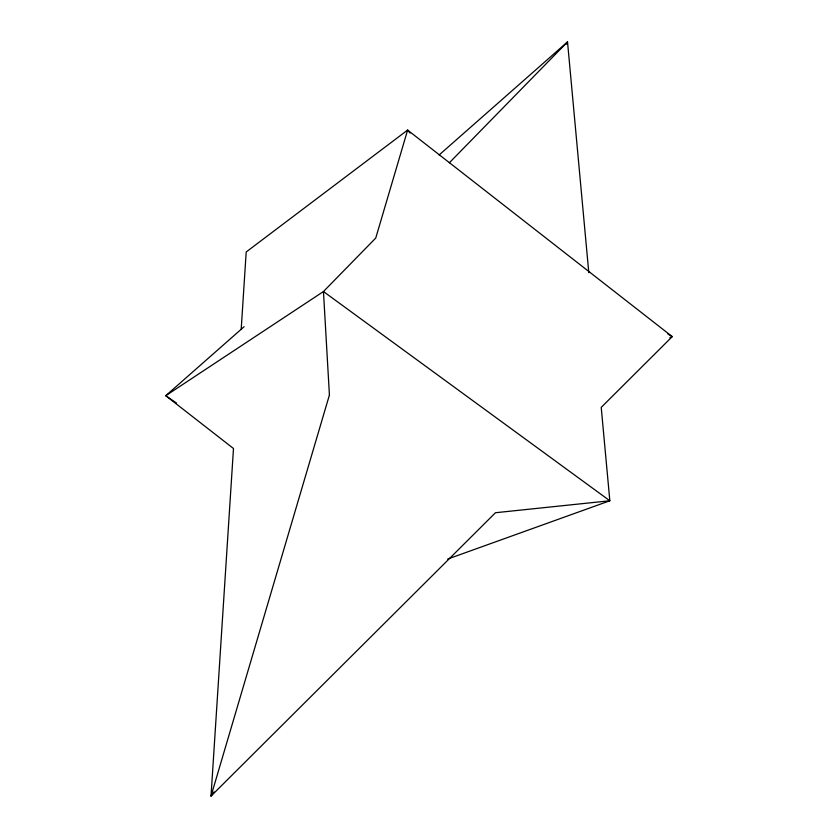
<?xml version="1.0" encoding="UTF-8"?>
<svg xmlns="http://www.w3.org/2000/svg" width="838" height="838" viewBox="0 0 838 838"><rect width="100%" height="100%" fill="white"/><g stroke="black" fill="none" stroke-linecap="round" stroke-linejoin="round"><path stroke-width="1.26" d="M241.197 329.282L246.194 251.966L407.624 130.079L672.254 336.614L601.223 407.373L609.834 500.768L447.649 559.061M566.813 44.414L567.525 41.9L439.154 154.946M214.099 791.879L211.019 796.1L233.488 448.508L165.746 395.714L244.12 326.705M449.357 162.771L567.525 41.9L588.8 272.685M669.887 337.714L672.254 336.614L667.813 333.933M176.535 403.099L165.746 395.714L323.458 291.54L375.749 238.055L407.624 130.079L410.075 133.085M329.418 395.033L211.019 796.1L495.468 512.73L609.834 500.768L323.458 291.54L329.418 395.033"/></g></svg>
